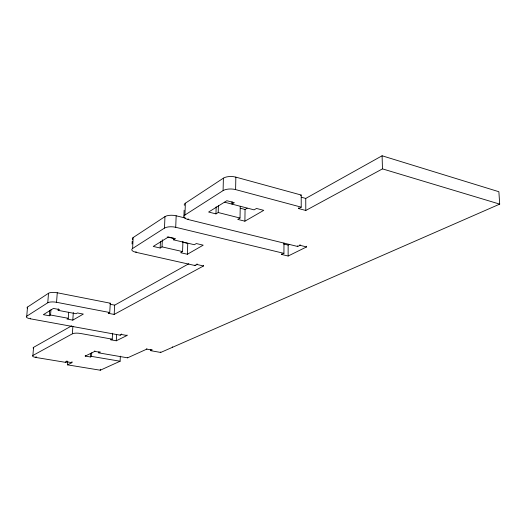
<?xml version="1.0" encoding="UTF-8"?>
<svg xmlns="http://www.w3.org/2000/svg" width="526" height="526" viewBox="0 0 526 526"><rect width="100%" height="100%" fill="white"/><g stroke="black" fill="none" stroke-linecap="round" stroke-linejoin="round"><path stroke-width="0.79" d="M281.699 253.795L281.693 254.479L288.13 256.024L288.149 245.096L289.563 244.38M281.693 254.479L283.935 253.361L283.968 243.058M240.231 206.258L240.027 218.053L237.739 219.388L244.886 221.196L245.07 209.466L247.161 208.23M235.845 177.13L301.201 195.034L301.227 207.152L235.609 189.603L235.845 177.13A8.995 3.721 0.8 0 0 223.386 178.169L185.369 203.194A8.475 3.314 1.8 0 0 184.363 205.35M232.032 201.688L231.979 204.114L234.333 202.674L226.831 200.722L208.618 212.037L215.982 213.891L218.218 212.524L240.027 218.053M218.218 212.524L218.395 205.383M306.553 246.234L306.559 246.931L300.024 245.32L297.683 246.49L188.098 219.506A8.508 3.235 1.8 0 1 184.948 215.009L223.096 190.603L223.386 178.169M215.982 213.891L216.16 206.771M108.356 312.72L108.323 313.305L114.162 314.423L203.503 265.965L203.523 265.301M185.671 218.126L176.157 215.785A8.199 3.103 2.3 0 0 164.967 216.613L133.17 237.542L132.605 248.496A7.805 2.715 2.9 0 0 135.984 252.302L195.107 265.551L197.007 264.506L197.026 263.835M195.107 265.551L195.126 264.887M188.098 219.506L188.124 218.77M182.93 241.441L182.568 251.586L180.648 252.71L187.387 254.249L187.756 243.387L182.535 242.164M183.916 216.127L184.126 210.222M184.948 215.009L185.369 203.194M172.35 347.357L172.37 346.831M187.387 254.249L203.194 245.162L196.343 243.551L194.337 244.721L173.527 239.843L173.593 238.245M283.935 253.361L175.723 227.291L176.157 215.785M150.594 349.599L150.548 350.651L160.706 352.453L160.726 351.933M173.527 239.843L175.487 238.646L168.438 236.989L153.23 246.431L160.154 248.016L160.423 241.736M160.154 248.016L162.028 246.872L162.33 239.79M132.605 248.496L164.487 228.093L164.967 216.613M150.548 350.651L151.902 350.04L151.929 349.52M98.816 351.841L98.75 352.874L127.588 357.831L146.78 349.132L146.8 348.607M127.588 357.831L127.614 357.325M135.984 252.302L136.017 251.619M110.947 339.29L110.914 339.829L116.279 340.789L126.99 335.503L127.022 334.957M132.072 243.965L132.21 241.237M108.323 313.305L109.737 312.523L110.276 303.206L57.268 292.772A6.674 2.019 4.2 0 0 48.504 293.265L27.516 307.072L26.747 316.205A6.424 1.795 4.4 0 0 30.337 318.795L120.204 335.18L120.237 334.635M67.736 361.388L67.492 364.847L100.275 370.219L120.099 361.23L120.369 356.194M120.204 335.18L121.559 334.51L121.585 333.957M114.162 314.423L114.688 305.152L188.834 263.73M116.279 340.789L116.634 334.339M110.914 339.829L112.222 339.171L112.557 333.234M100.275 370.219L100.334 369.245M98.75 352.874L99.973 352.275L100.006 351.762M85.278 355.583L85.245 356.095L90.354 356.957L90.577 353.393M90.354 356.957L91.537 356.385L91.761 352.815M85.245 356.095L94.792 351.381L94.825 350.862M68.682 312.22L68.255 318.302L66.973 319.052L72.798 320.13L73.318 312.562M71.977 361.671L71.911 362.67L66.874 361.835L65.77 362.388L35.998 357.483A5.628 1.387 4 0 1 32.895 355.477L72.364 333.813L72.89 326.179M65.77 362.388L65.835 361.388M66.874 361.835L66.94 360.836M26.747 316.205L47.767 302.766A6.693 1.966 4.1 0 1 56.552 302.292L57.268 292.772M72.798 320.13L83.325 314.075L77.414 312.957L76.086 313.733L58.169 310.353L58.287 308.801M58.169 310.353L59.464 309.564L53.415 308.42L43.342 314.673L49.299 315.778L50.549 315.015L50.956 309.656M47.767 302.766L48.504 293.265M49.299 315.778L49.707 310.425M35.998 357.483L36.084 356.47M32.895 355.477L33.552 347.364L71.641 325.837M30.337 318.795L30.383 318.23M244.886 221.196L263.756 210.347L256.484 208.454L254.084 209.854L224.72 202.227M109.921 303.403L110.276 303.206M300.563 195.396L301.201 195.034M301.313 197.211L305.751 198.427L382.093 155.781L498.872 191.727L499.7 204.121L160.706 352.453M298.656 207.809L298.663 208.566L301.227 207.152M298.663 208.566L305.797 210.472L382.474 168.879L499.7 204.121M67.492 364.847L71.911 362.67M288.13 256.024L306.559 246.931M91.537 356.385L120.099 361.23M94.792 351.381L99.973 352.275M146.78 349.132L151.902 350.04M112.222 339.171L80.346 333.445A6.075 1.631 3.6 0 0 72.364 333.813M121.559 334.51L126.99 335.503M50.549 315.015L68.255 318.302M56.552 302.292L109.737 312.523M110.322 304.291L114.688 305.152M197.007 264.506L203.503 265.965M162.028 246.872L182.568 251.586M167.215 236.963L173.514 238.442M283.744 244.018L288.149 245.096M240.323 208.237L245.07 209.466M382.093 155.781L382.474 168.879M305.751 198.427L305.797 210.472M300.024 244.616L300.024 245.32M297.683 245.787L297.683 246.49M33.592 348.455A5.615 1.42 4 0 1 33.552 347.364M132.697 239.652A7.778 2.788 2.9 0 1 133.17 237.542M164.487 228.093A8.232 3.031 2.3 0 1 175.723 227.291M27.589 308.492A6.404 1.841 4.4 0 1 27.516 307.072M223.096 190.603A9.034 3.636 0.9 0 1 235.609 189.603"/></g></svg>
